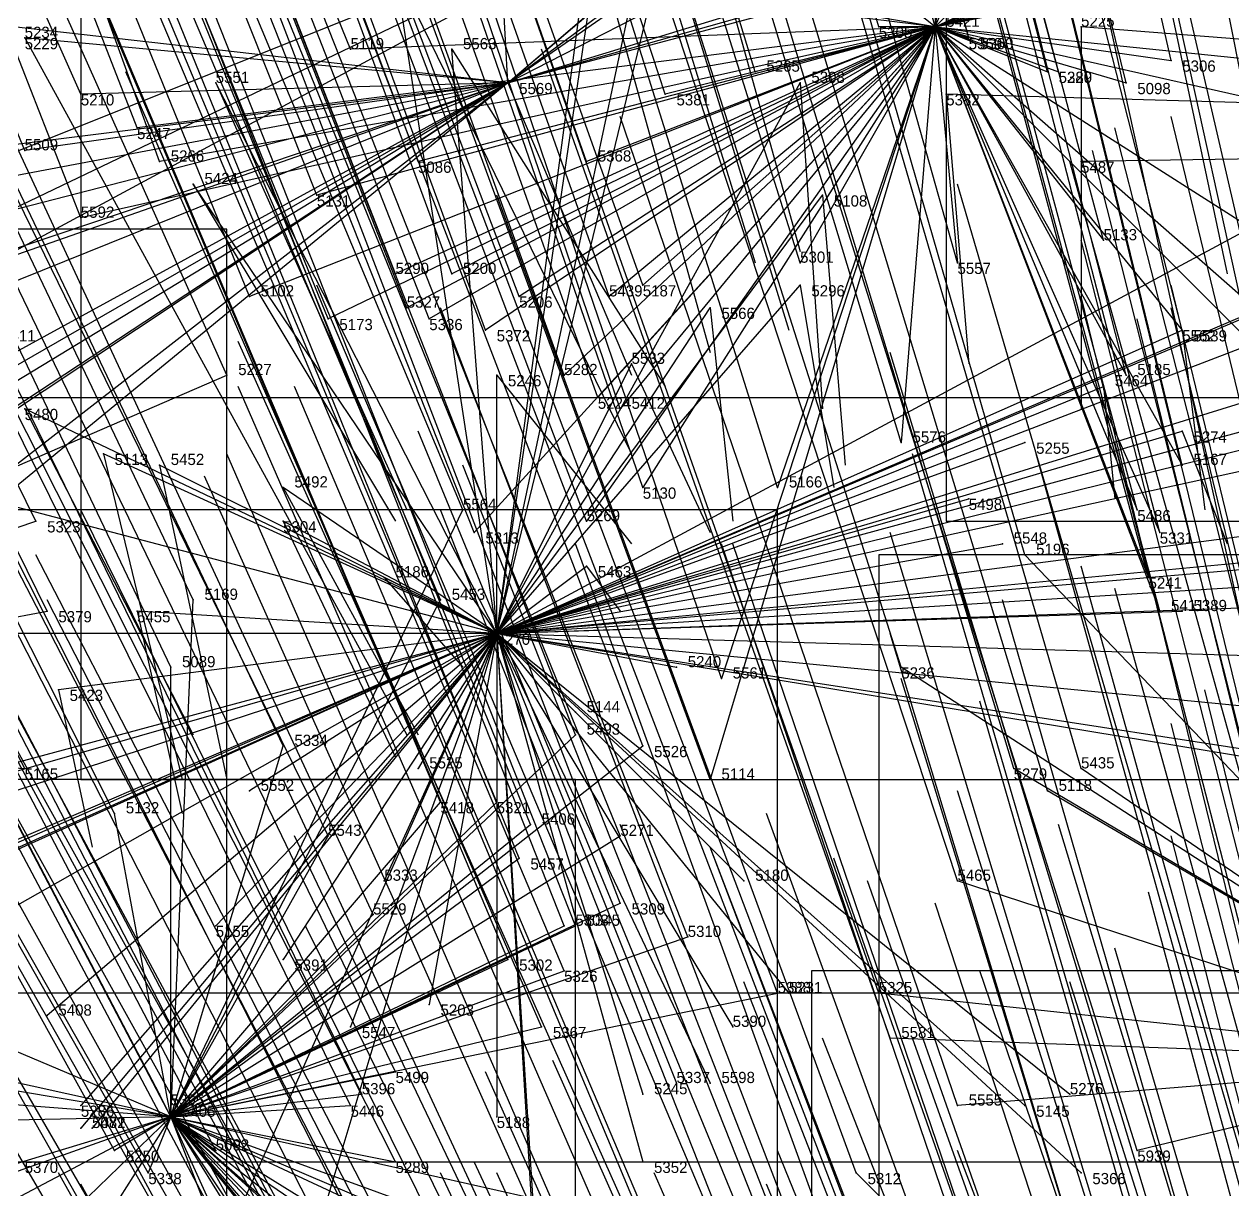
# Model space of a CAD drawing. Extents: x -0.5 to 0.59, y -0.5 to 0.59.
# Drawn here: x -0.206 to -0.0985, y 0.3515 to 0.4552 of the extents above; entities that cross this region are included whole.
import ezdxf

# ---------------------------------------------------------------- set-up
doc = ezdxf.new("R2010")
doc.units = 0
for name, color, linetype in [('Clients', 3, 'CONTINUOUS'), ('Facilities', 3, 'CONTINUOUS'), ('Facilities_lines', 3, 'CONTINUOUS'), ('Min_max_boxes', 1, 'CONTINUOUS'), ('Normals', 1, 'CONTINUOUS'), ('Source_points', 5, 'CONTINUOUS'), ('Text', 3, 'CONTINUOUS')]:
    doc.layers.add(name, color=color, linetype=linetype)

msp = doc.modelspace()

# ---------------------------------------------------------------- linework, layer by layer
at = {"layer": 'Clients', "color": 5}
for p in [(-0.13, 0.455, -1.183), (-0.112, 0.455, -1.25), (-0.206, 0.454, -1.25), (-0.122, 0.454, -1.175), (-0.122, 0.454, -1.175), (-0.177, 0.453, -1.217), (-0.168, 0.453, -1.25), (-0.104, 0.452, -1.159), (-0.141, 0.451, -1.182), (-0.115, 0.451, -1.163), (-0.114, 0.451, -1.163), (-0.189, 0.45, -1.25), (-0.137, 0.45, -1.25), (-0.108, 0.45, -1.157), (-0.201, 0.449, -1.229), (-0.149, 0.449, -1.182), (-0.124, 0.449, -1.25), (-0.196, 0.446, -1.217), (-0.206, 0.444, -1.225), (-0.194, 0.443, -1.209), (-0.171, 0.443, -1.187), (-0.156, 0.443, -1.175), (-0.112, 0.443, -1.25), (-0.191, 0.441, -1.25), (-0.18, 0.44, -1.188), (-0.135, 0.44, -1.25), (-0.201, 0.438, -1.205), (-0.11, 0.436, -1.125), (-0.137, 0.434, -1.138), (-0.123, 0.434, -1.127), (-0.173, 0.433, -1.167), (-0.168, 0.433, -1.161), (-0.151, 0.432, -1.143), (-0.137, 0.432, -1.25), (-0.186, 0.431, -1.175), (-0.162, 0.431, -1.151), (-0.154, 0.431, -1.145), (-0.172, 0.43, -1.159), (-0.145, 0.43, -1.25), (-0.179, 0.429, -1.161), (-0.17, 0.429, -1.153), (-0.165, 0.428, -1.147), (-0.103, 0.428, -1.25), (-0.103, 0.428, -1.1), (-0.152, 0.425, -1.25), (-0.188, 0.424, -1.159), (-0.164, 0.424, -1.25), (-0.158, 0.424, -1.132), (-0.108, 0.424, -1.095), (-0.11, 0.423, -1.25), (-0.155, 0.422, -1.124), (-0.206, 0.421, -1.25), (-0.153, 0.421, -1.121), (-0.103, 0.419, -1.25), (-0.128, 0.418, -1.093), (-0.117, 0.418, -1.25), (-0.199, 0.417, -1.25), (-0.194, 0.416, -1.25), (-0.103, 0.416, -1.071), (-0.183, 0.414, -1.25), (-0.151, 0.414, -1.101), (-0.139, 0.414, -1.092), (-0.122, 0.413, -1.25), (-0.167, 0.412, -1.113), (-0.107, 0.412, -1.064), (-0.205, 0.411, -1.148), (-0.183, 0.411, -1.25), (-0.156, 0.411, -1.1), (-0.166, 0.41, -1.105), (-0.105, 0.41, -1.057), (-0.119, 0.409, -1.25), (-0.117, 0.408, -1.062), (-0.156, 0.407, -1.25), (-0.174, 0.406, -1.25), (-0.106, 0.406, -1.048), (-0.191, 0.404, -1.118), (-0.169, 0.404, -1.095), (-0.204, 0.403, -1.128), (-0.196, 0.403, -1.25), (-0.105, 0.403, -1.041), (-0.103, 0.403, -1.25), (-0.193, 0.398, -1.106), (-0.148, 0.398, -1.25), (-0.128, 0.398, -1.044), (-0.144, 0.397, -1.056), (-0.203, 0.396, -1.25), (-0.157, 0.394, -1.25), (-0.157, 0.392, -1.055), (-0.183, 0.391, -1.08), (-0.151, 0.391, -1.047), (-0.206, 0.389, -1.1), (-0.171, 0.389, -1.25), (-0.118, 0.389, -1.016), (-0.112, 0.389, -1.012), (-0.145, 0.388, -1.036), (-0.186, 0.387, -1.25), (-0.115, 0.387, -1.01), (-0.169, 0.386, -1.053), (-0.164, 0.386, -1.048), (-0.198, 0.385, -1.082), (-0.161, 0.384, -1.041), (-0.179, 0.383, -1.057), (-0.153, 0.383, -1.032), (-0.162, 0.381, -1.034), (-0.174, 0.379, -1.25), (-0.142, 0.379, -1.25), (-0.123, 0.379, -0.997), (-0.153, 0.377, -1.016), (-0.175, 0.376, -1.038), (-0.189, 0.375, -1.25), (-0.158, 0.375, -1.018), (-0.157, 0.375, -1.016), (-0.147, 0.374, -1.006), (-0.183, 0.372, -1.25), (-0.163, 0.372, -1.015), (-0.158, 0.371, -1.007), (-0.139, 0.369, -0.987), (-0.138, 0.369, -1.25), (-0.13, 0.369, -0.979), (-0.17, 0.368, -1.25), (-0.204, 0.367, -1.25), (-0.177, 0.366, -1.25), (-0.16, 0.366, -0.999), (-0.143, 0.366, -1.25), (-0.129, 0.365, -0.968), (-0.173, 0.362, -1.003), (-0.148, 0.361, -1.25), (-0.145, 0.361, -1.25), (-0.194, 0.36, -1.022), (-0.176, 0.36, -1.003), (-0.151, 0.36, -1.25), (-0.113, 0.36, -1.25), (-0.201, 0.359, -1.25), (-0.177, 0.359, -1.001), (-0.123, 0.359, -0.949), (-0.117, 0.359, -1.25), (-0.164, 0.358, -1.25), (-0.201, 0.357, -1.25), (-0.2, 0.357, -1.25), (-0.198, 0.355, -1.016), (-0.189, 0.355, -1.006), (-0.107, 0.355, -0.927), (-0.173, 0.354, -0.985), (-0.151, 0.354, -1.25), (-0.195, 0.353, -1.008), (-0.132, 0.353, -0.942), (-0.112, 0.353, -1.25)]:
    msp.add_point(p, dxfattribs=at)
at = {"layer": 'Facilities', "color": 3}
for p in [(-0.125, 0.455, -1.18), (-0.163, 0.45, -1.25), (-0.164, 0.401, -1.25), (-0.193, 0.358, -1.017)]:
    msp.add_point(p, dxfattribs=at)
at = {"layer": 'Facilities_lines', "color": 3}
for p, q in [((-0.163, 0.45, -1.25), (0.017, 0.498, -1.247)), ((-0.163, 0.45, -1.25), (-0.004, 0.495, -1.237)), ((-0.163, 0.45, -1.25), (-0.089, 0.488, -1.24)), ((-0.163, 0.45, -1.25), (-0.114, 0.484, -1.242)), ((-0.163, 0.45, -1.25), (-0.052, 0.484, -1.25)), ((-0.163, 0.45, -1.25), (-0.127, 0.481, -1.244)), ((-0.163, 0.45, -1.25), (-0.124, 0.479, -1.237)), ((-0.163, 0.45, -1.25), (-0.129, 0.479, -1.24)), ((-0.164, 0.401, -1.25), (-0.154, 0.476, -1.25)), ((-0.125, 0.455, -1.18), (-0.122, 0.474, -1.223)), ((-0.125, 0.455, -1.18), (-0.124, 0.473, -1.222)), ((-0.125, 0.455, -1.18), (-0.079, 0.473, -1.2)), ((-0.125, 0.455, -1.18), (-0.071, 0.472, -1.193)), ((-0.125, 0.455, -1.18), (-0.051, 0.472, -1.187)), ((-0.125, 0.455, -1.18), (-0.086, 0.472, -1.198)), ((-0.164, 0.401, -1.25), (-0.147, 0.471, -1.25)), ((-0.125, 0.455, -1.18), (-0.063, 0.471, -1.189)), ((-0.144, 0.469, -1.226), (-0.24, 0.423, -1.25)), ((-0.144, 0.469, -1.226), (-0.231, 0.422, -1.25)), ((-0.144, 0.469, -1.226), (-0.229, 0.435, -1.25)), ((-0.125, 0.455, -1.18), (-0.088, 0.469, -1.193)), ((-0.163, 0.45, -1.25), (-0.164, 0.468, -1.24)), ((-0.164, 0.401, -1.25), (-0.15, 0.467, -1.25)), ((-0.125, 0.455, -1.18), (-0.14, 0.467, -1.219)), ((-0.125, 0.455, -1.18), (-0.123, 0.466, -1.206)), ((-0.125, 0.455, -1.18), (-0.077, 0.465, -1.179)), ((-0.125, 0.455, -1.18), (-0.092, 0.465, -1.185)), ((-0.125, 0.455, -1.18), (-0.108, 0.463, -1.189)), ((-0.125, 0.455, -1.18), (-0.104, 0.463, -1.186)), ((-0.164, 0.401, -1.25), (-0.155, 0.462, -1.25)), ((-0.125, 0.455, -1.18), (-0.122, 0.462, -1.195)), ((-0.164, 0.401, -1.25), (-0.173, 0.46, -1.25)), ((-0.125, 0.455, -1.18), (-0.165, 0.46, -1.222)), ((-0.164, 0.401, -1.25), (-0.06, 0.457, -1.25)), ((-0.125, 0.455, -1.18), (-0.137, 0.457, -1.192)), ((-0.125, 0.455, -1.18), (-0.115, 0.457, -1.179)), ((-0.125, 0.455, -1.18), (-0.123, 0.457, -1.183)), ((-0.163, 0.45, -1.25), (-0.207, 0.455, -1.25)), ((-0.125, 0.455, -1.18), (-0.201, 0.438, -1.205)), ((-0.125, 0.455, -1.18), (-0.196, 0.446, -1.217)), ((-0.125, 0.455, -1.18), (-0.194, 0.443, -1.209)), ((-0.125, 0.455, -1.18), (-0.186, 0.431, -1.175)), ((-0.125, 0.455, -1.18), (-0.18, 0.44, -1.188)), ((-0.125, 0.455, -1.18), (-0.179, 0.429, -1.161)), ((-0.125, 0.455, -1.18), (-0.177, 0.453, -1.217)), ((-0.125, 0.455, -1.18), (-0.173, 0.433, -1.167)), ((-0.125, 0.455, -1.18), (-0.172, 0.43, -1.159)), ((-0.125, 0.455, -1.18), (-0.171, 0.443, -1.187)), ((-0.125, 0.455, -1.18), (-0.17, 0.429, -1.153)), ((-0.125, 0.455, -1.18), (-0.168, 0.433, -1.161)), ((-0.125, 0.455, -1.18), (-0.166, 0.41, -1.105)), ((-0.125, 0.455, -1.18), (-0.165, 0.428, -1.147)), ((-0.125, 0.455, -1.18), (-0.162, 0.431, -1.151)), ((-0.125, 0.455, -1.18), (-0.158, 0.424, -1.132)), ((-0.125, 0.455, -1.18), (-0.156, 0.411, -1.1)), ((-0.125, 0.455, -1.18), (-0.156, 0.443, -1.175)), ((-0.125, 0.455, -1.18), (-0.155, 0.422, -1.124)), ((-0.125, 0.455, -1.18), (-0.154, 0.431, -1.145)), ((-0.125, 0.455, -1.18), (-0.153, 0.421, -1.121)), ((-0.125, 0.455, -1.18), (-0.151, 0.432, -1.143)), ((-0.125, 0.455, -1.18), (-0.151, 0.414, -1.101)), ((-0.125, 0.455, -1.18), (-0.149, 0.449, -1.182)), ((-0.125, 0.455, -1.18), (-0.145, 0.388, -1.036)), ((-0.125, 0.455, -1.18), (-0.144, 0.397, -1.056)), ((-0.125, 0.455, -1.18), (-0.141, 0.451, -1.182)), ((-0.125, 0.455, -1.18), (-0.139, 0.414, -1.092)), ((-0.125, 0.455, -1.18), (-0.137, 0.434, -1.138)), ((-0.125, 0.455, -1.18), (-0.13, 0.455, -1.183)), ((-0.125, 0.455, -1.18), (-0.128, 0.418, -1.093)), ((-0.125, 0.455, -1.18), (-0.086, 0.451, -1.147)), ((-0.125, 0.455, -1.18), (-0.108, 0.45, -1.157)), ((-0.125, 0.455, -1.18), (-0.092, 0.434, -1.109)), ((-0.125, 0.455, -1.18), (-0.11, 0.436, -1.125)), ((-0.125, 0.455, -1.18), (-0.103, 0.416, -1.071)), ((-0.125, 0.455, -1.18), (-0.108, 0.424, -1.095)), ((-0.125, 0.455, -1.18), (-0.114, 0.451, -1.163)), ((-0.125, 0.455, -1.18), (-0.094, 0.448, -1.144)), ((-0.125, 0.455, -1.18), (-0.104, 0.452, -1.159)), ((-0.125, 0.455, -1.18), (-0.115, 0.451, -1.163)), ((-0.125, 0.455, -1.18), (-0.105, 0.41, -1.057)), ((-0.125, 0.455, -1.18), (-0.092, 0.426, -1.089)), ((-0.125, 0.455, -1.18), (-0.122, 0.454, -1.175)), ((-0.125, 0.455, -1.18), (-0.122, 0.454, -1.175)), ((-0.125, 0.455, -1.18), (-0.106, 0.406, -1.048)), ((-0.125, 0.455, -1.18), (-0.105, 0.403, -1.041)), ((-0.125, 0.455, -1.18), (-0.097, 0.427, -1.095)), ((-0.125, 0.455, -1.18), (-0.107, 0.412, -1.064)), ((-0.125, 0.455, -1.18), (-0.103, 0.428, -1.1)), ((-0.125, 0.455, -1.18), (-0.123, 0.434, -1.127)), ((0.016, 0.445, -1.25), (-0.112, 0.455, -1.25)), ((-0.163, 0.45, -1.25), (-0.206, 0.454, -1.25)), ((-0.164, 0.401, -1.25), (-0.168, 0.453, -1.25)), ((-0.163, 0.45, -1.25), (-0.316, 0.362, -1.25)), ((-0.163, 0.45, -1.25), (-0.28, 0.373, -1.25)), ((-0.163, 0.45, -1.25), (-0.28, 0.354, -1.25)), ((-0.163, 0.45, -1.25), (-0.275, 0.363, -1.25)), ((-0.163, 0.45, -1.25), (-0.27, 0.379, -1.25)), ((-0.163, 0.45, -1.25), (-0.267, 0.415, -1.233)), ((-0.163, 0.45, -1.25), (-0.252, 0.396, -1.25)), ((-0.163, 0.45, -1.25), (-0.245, 0.417, -1.25)), ((-0.163, 0.45, -1.25), (-0.243, 0.422, -1.25)), ((-0.163, 0.45, -1.25), (-0.238, 0.409, -1.25)), ((-0.163, 0.45, -1.25), (-0.237, 0.431, -1.23)), ((-0.163, 0.45, -1.25), (-0.235, 0.441, -1.25)), ((-0.163, 0.45, -1.25), (-0.232, 0.437, -1.25)), ((-0.163, 0.45, -1.25), (-0.206, 0.444, -1.225)), ((-0.163, 0.45, -1.25), (-0.201, 0.449, -1.229)), ((-0.164, 0.401, -1.25), (-0.189, 0.45, -1.25)), ((-0.164, 0.401, -1.25), (-0.137, 0.45, -1.25)), ((0.016, 0.445, -1.25), (-0.124, 0.449, -1.25)), ((0.016, 0.445, -1.25), (-0.112, 0.443, -1.25)), ((-0.164, 0.401, -1.25), (-0.063, 0.444, -1.25)), ((-0.164, 0.401, -1.25), (-0.191, 0.441, -1.25)), ((-0.164, 0.401, -1.25), (-0.135, 0.44, -1.25)), ((-0.164, 0.401, -1.25), (-0.078, 0.434, -1.25)), ((-0.164, 0.401, -1.25), (-0.137, 0.432, -1.25)), ((-0.164, 0.401, -1.25), (-0.093, 0.431, -1.25)), ((-0.164, 0.401, -1.25), (-0.145, 0.43, -1.25)), ((-0.164, 0.401, -1.25), (-0.103, 0.428, -1.25)), ((-0.164, 0.401, -1.25), (-0.152, 0.425, -1.25)), ((-0.262, 0.392, -1.179), (-0.188, 0.424, -1.159)), ((-0.164, 0.401, -1.25), (-0.164, 0.424, -1.25)), ((-0.164, 0.401, -1.25), (-0.093, 0.423, -1.25)), ((-0.164, 0.401, -1.25), (-0.11, 0.423, -1.25)), ((-0.164, 0.401, -1.25), (-0.068, 0.422, -1.25)), ((-0.164, 0.401, -1.25), (-0.206, 0.421, -1.25)), ((-0.164, 0.401, -1.25), (-0.083, 0.421, -1.25)), ((-0.164, 0.401, -1.25), (-0.094, 0.42, -1.25)), ((-0.164, 0.401, -1.25), (-0.103, 0.419, -1.25)), ((-0.164, 0.401, -1.25), (-0.117, 0.418, -1.25)), ((-0.164, 0.401, -1.25), (-0.199, 0.417, -1.25)), ((-0.164, 0.401, -1.25), (-0.221, 0.416, -1.25)), ((-0.164, 0.401, -1.25), (-0.194, 0.416, -1.25)), ((-0.164, 0.401, -1.25), (-0.183, 0.414, -1.25)), ((-0.164, 0.401, -1.25), (-0.122, 0.413, -1.25)), ((-0.193, 0.358, -1.017), (-0.167, 0.412, -1.113)), ((-0.164, 0.401, -1.25), (-0.08, 0.412, -1.25)), ((-0.262, 0.392, -1.179), (-0.205, 0.411, -1.148)), ((-0.164, 0.401, -1.25), (-0.183, 0.411, -1.25)), ((-0.164, 0.401, -1.25), (-0.08, 0.409, -1.25)), ((-0.164, 0.401, -1.25), (-0.071, 0.409, -1.25)), ((-0.164, 0.401, -1.25), (-0.119, 0.409, -1.25)), ((-0.074, 0.363, -0.927), (-0.117, 0.408, -1.062)), ((-0.164, 0.401, -1.25), (-0.068, 0.407, -1.25)), ((-0.164, 0.401, -1.25), (-0.156, 0.407, -1.25)), ((-0.164, 0.401, -1.25), (-0.174, 0.406, -1.25)), ((-0.164, 0.401, -1.25), (-0.049, 0.405, -1.25)), ((-0.193, 0.358, -1.017), (-0.191, 0.404, -1.118)), ((-0.193, 0.358, -1.017), (-0.169, 0.404, -1.095)), ((-0.262, 0.392, -1.179), (-0.204, 0.403, -1.128)), ((-0.164, 0.401, -1.25), (-0.196, 0.403, -1.25)), ((-0.164, 0.401, -1.25), (-0.103, 0.403, -1.25)), ((-0.164, 0.401, -1.25), (-0.352, 0.347, -1.25)), ((-0.164, 0.401, -1.25), (-0.326, 0.328, -1.25)), ((-0.164, 0.401, -1.25), (-0.323, 0.349, -1.25)), ((-0.164, 0.401, -1.25), (-0.29, 0.346, -1.25)), ((-0.164, 0.401, -1.25), (-0.287, 0.346, -1.25)), ((-0.164, 0.401, -1.25), (-0.285, 0.349, -1.25)), ((-0.164, 0.401, -1.25), (-0.234, 0.401, -1.25)), ((-0.164, 0.401, -1.25), (-0.231, 0.383, -1.25)), ((-0.164, 0.401, -1.25), (-0.224, 0.367, -1.25)), ((-0.164, 0.401, -1.25), (-0.204, 0.367, -1.25)), ((-0.164, 0.401, -1.25), (-0.203, 0.396, -1.25)), ((-0.164, 0.401, -1.25), (-0.201, 0.359, -1.25)), ((-0.164, 0.401, -1.25), (-0.201, 0.357, -1.25)), ((-0.164, 0.401, -1.25), (-0.2, 0.357, -1.25)), ((-0.164, 0.401, -1.25), (-0.189, 0.345, -1.25)), ((-0.164, 0.401, -1.25), (-0.189, 0.375, -1.25)), ((-0.164, 0.401, -1.25), (-0.186, 0.387, -1.25)), ((-0.164, 0.401, -1.25), (-0.185, 0.331, -1.25)), ((-0.164, 0.401, -1.25), (-0.183, 0.372, -1.25)), ((-0.164, 0.401, -1.25), (-0.177, 0.366, -1.25)), ((-0.164, 0.401, -1.25), (-0.174, 0.379, -1.25)), ((-0.164, 0.401, -1.25), (-0.171, 0.389, -1.25)), ((-0.164, 0.401, -1.25), (-0.17, 0.368, -1.25)), ((-0.164, 0.401, -1.25), (-0.079, 0.387, -1.25)), ((-0.164, 0.401, -1.25), (-0.157, 0.394, -1.25)), ((-0.164, 0.401, -1.25), (-0.117, 0.359, -1.25)), ((-0.164, 0.401, -1.25), (-0.142, 0.379, -1.25)), ((-0.164, 0.401, -1.25), (-0.164, 0.358, -1.25)), ((-0.164, 0.401, -1.25), (-0.138, 0.369, -1.25)), ((-0.164, 0.401, -1.25), (-0.148, 0.398, -1.25)), ((-0.164, 0.401, -1.25), (-0.151, 0.36, -1.25)), ((-0.164, 0.401, -1.25), (-0.026, 0.397, -1.25)), ((-0.164, 0.401, -1.25), (-0.113, 0.36, -1.25)), ((-0.164, 0.401, -1.25), (-0.04, 0.389, -1.25)), ((-0.164, 0.401, -1.25), (-0.148, 0.361, -1.25)), ((-0.164, 0.401, -1.25), (-0.151, 0.354, -1.25)), ((-0.164, 0.401, -1.25), (-0.112, 0.353, -1.25)), ((-0.164, 0.401, -1.25), (-0.143, 0.366, -1.25)), ((-0.164, 0.401, -1.25), (-0.16, 0.335, -1.25)), ((-0.164, 0.401, -1.25), (-0.08, 0.388, -1.25)), ((-0.164, 0.401, -1.25), (-0.16, 0.338, -1.25)), ((-0.164, 0.401, -1.25), (-0.145, 0.361, -1.25)), ((-0.193, 0.358, -1.017), (-0.193, 0.398, -1.106)), ((-0.074, 0.363, -0.927), (-0.128, 0.398, -1.044)), ((-0.262, 0.392, -1.179), (-0.206, 0.389, -1.1)), ((-0.193, 0.358, -1.017), (-0.157, 0.392, -1.055)), ((-0.193, 0.358, -1.017), (-0.183, 0.391, -1.08)), ((-0.193, 0.358, -1.017), (-0.151, 0.391, -1.047)), ((-0.074, 0.363, -0.927), (-0.118, 0.389, -1.016)), ((-0.074, 0.363, -0.927), (-0.112, 0.389, -1.012)), ((-0.074, 0.363, -0.927), (-0.115, 0.387, -1.01)), ((-0.193, 0.358, -1.017), (-0.164, 0.386, -1.048)), ((-0.193, 0.358, -1.017), (-0.169, 0.386, -1.053)), ((-0.193, 0.358, -1.017), (-0.198, 0.385, -1.082)), ((-0.193, 0.358, -1.017), (-0.161, 0.384, -1.041)), ((-0.193, 0.358, -1.017), (-0.153, 0.383, -1.032)), ((-0.193, 0.358, -1.017), (-0.179, 0.383, -1.057)), ((-0.193, 0.358, -1.017), (-0.162, 0.381, -1.034)), ((-0.193, 0.358, -1.017), (-0.245, 0.38, -1.13)), ((-0.074, 0.363, -0.927), (-0.123, 0.379, -0.997)), ((-0.193, 0.358, -1.017), (-0.153, 0.377, -1.016)), ((-0.193, 0.358, -1.017), (-0.175, 0.376, -1.038)), ((-0.193, 0.358, -1.017), (-0.158, 0.375, -1.018)), ((-0.193, 0.358, -1.017), (-0.157, 0.375, -1.016)), ((-0.193, 0.358, -1.017), (-0.147, 0.374, -1.006)), ((-0.193, 0.358, -1.017), (-0.163, 0.372, -1.015)), ((-0.193, 0.358, -1.017), (-0.158, 0.371, -1.007)), ((-0.193, 0.358, -1.017), (-0.243, 0.369, -1.105)), ((-0.193, 0.358, -1.017), (-0.139, 0.369, -0.987)), ((-0.074, 0.363, -0.927), (-0.13, 0.369, -0.979)), ((-0.193, 0.358, -1.017), (-0.241, 0.366, -1.095)), ((-0.193, 0.358, -1.017), (-0.16, 0.366, -0.999)), ((-0.074, 0.363, -0.927), (-0.129, 0.365, -0.968)), ((-0.074, 0.363, -0.927), (-0.123, 0.359, -0.949)), ((-0.074, 0.363, -0.927), (-0.107, 0.355, -0.927)), ((-0.193, 0.358, -1.017), (-0.173, 0.362, -1.003)), ((-0.193, 0.358, -1.017), (-0.232, 0.361, -1.074)), ((-0.193, 0.358, -1.017), (-0.194, 0.36, -1.022)), ((-0.193, 0.358, -1.017), (-0.176, 0.36, -1.003)), ((-0.193, 0.358, -1.017), (-0.177, 0.359, -1.001)), ((-0.193, 0.358, -1.017), (-0.239, 0.344, -1.048)), ((-0.193, 0.358, -1.017), (-0.239, 0.357, -1.074)), ((-0.193, 0.358, -1.017), (-0.227, 0.34, -1.022)), ((-0.193, 0.358, -1.017), (-0.225, 0.327, -0.993)), ((-0.193, 0.358, -1.017), (-0.212, 0.328, -0.975)), ((-0.193, 0.358, -1.017), (-0.207, 0.353, -1.024)), ((-0.193, 0.358, -1.017), (-0.198, 0.355, -1.016)), ((-0.193, 0.358, -1.017), (-0.195, 0.353, -1.008)), ((-0.193, 0.358, -1.017), (-0.186, 0.34, -0.968)), ((-0.193, 0.358, -1.017), (-0.189, 0.355, -1.006)), ((-0.193, 0.358, -1.017), (-0.179, 0.341, -0.964)), ((-0.193, 0.358, -1.017), (-0.181, 0.343, -0.97)), ((-0.193, 0.358, -1.017), (-0.179, 0.347, -0.976)), ((-0.193, 0.358, -1.017), (-0.173, 0.354, -0.985)), ((-0.193, 0.358, -1.017), (-0.169, 0.334, -0.935)), ((-0.193, 0.358, -1.017), (-0.188, 0.347, -0.985)), ((-0.193, 0.358, -1.017), (-0.172, 0.339, -0.95)), ((-0.193, 0.358, -1.017), (-0.144, 0.347, -0.939)), ((-0.193, 0.358, -1.017), (-0.15, 0.338, -0.924)), ((-0.193, 0.358, -1.017), (-0.162, 0.325, -0.909)), ((-0.193, 0.358, -1.017), (-0.151, 0.332, -0.912)), ((-0.193, 0.358, -1.017), (-0.165, 0.316, -0.892)), ((-0.193, 0.358, -1.017), (-0.16, 0.329, -0.915)), ((-0.193, 0.358, -1.017), (-0.162, 0.322, -0.9)), ((-0.193, 0.358, -1.017), (-0.149, 0.342, -0.933)), ((-0.193, 0.358, -1.017), (-0.165, 0.313, -0.884)), ((-0.193, 0.358, -1.017), (-0.146, 0.338, -0.919)), ((-0.193, 0.358, -1.017), (-0.152, 0.33, -0.909)), ((-0.093, 0.314, -0.82), (-0.132, 0.353, -0.942))]:
    msp.add_line(p, q, dxfattribs=at)
at = {"layer": 'Min_max_boxes', "color": 1}
for p, q in [((-0.124, 0.497, -1.25), (-0.124, 0.411, -1.25)), ((-0.124, 0.497, -1.25), (-0.124, 0.411, -1.25)), ((-0.201, 0.474, -1.223), (-0.201, 0.388, -1.223)), ((-0.201, 0.474, -1.036), (-0.201, 0.388, -1.036)), ((-0.188, 0.437, -1.224), (-0.306, 0.437, -1.224)), ((-0.188, 0.437, -1.046), (-0.306, 0.437, -1.046)), ((-0.188, 0.338, -1.224), (-0.188, 0.437, -1.224)), ((-0.188, 0.338, -1.046), (-0.188, 0.437, -1.046)), ((-0.188, 0.437, -1.224), (-0.188, 0.437, -1.046)), ((-0.24, 0.422, -1.25), (-0.029, 0.422, -1.25)), ((-0.24, 0.422, -1.209), (-0.029, 0.422, -1.209)), ((-0.139, 0.412, -1.13), (-0.245, 0.412, -1.13)), ((-0.139, 0.412, -0.884), (-0.245, 0.412, -0.884)), ((-0.139, 0.313, -1.13), (-0.139, 0.412, -1.13)), ((-0.139, 0.313, -0.884), (-0.139, 0.412, -0.884)), ((-0.139, 0.412, -1.13), (-0.139, 0.412, -0.884)), ((-0.124, 0.411, -1.25), (0.16, 0.411, -1.25)), ((-0.124, 0.411, -1.25), (0.16, 0.411, -1.25)), ((-0.124, 0.411, -1.25), (-0.124, 0.411, -1.25)), ((-0.021, 0.408, -1.062), (-0.13, 0.408, -1.062)), ((-0.13, 0.408, -1.062), (-0.13, 0.327, -1.062)), ((-0.021, 0.408, -0.848), (-0.13, 0.408, -0.848)), ((-0.13, 0.408, -0.848), (-0.13, 0.327, -0.848)), ((-0.13, 0.408, -1.062), (-0.13, 0.408, -0.848)), ((-0.157, 0.388, -1.25), (-0.418, 0.388, -1.25)), ((-0.157, 0.388, -1.25), (-0.418, 0.388, -1.25)), ((-0.201, 0.388, -1.223), (-0.051, 0.388, -1.223)), ((-0.201, 0.388, -1.036), (-0.051, 0.388, -1.036)), ((-0.201, 0.388, -1.223), (-0.201, 0.388, -1.036)), ((-0.157, 0.192, -1.25), (-0.157, 0.388, -1.25)), ((-0.157, 0.192, -1.25), (-0.157, 0.388, -1.25)), ((-0.157, 0.388, -1.25), (-0.157, 0.388, -1.25)), ((-0.047, 0.371, -0.946), (-0.136, 0.371, -0.946)), ((-0.136, 0.371, -0.946), (-0.136, 0.248, -0.946)), ((-0.047, 0.371, -0.672), (-0.136, 0.371, -0.672)), ((-0.136, 0.371, -0.672), (-0.136, 0.248, -0.672)), ((-0.136, 0.371, -0.946), (-0.136, 0.371, -0.672)), ((0.069, 0.369, -1.25), (-0.207, 0.369, -1.25)), ((0.069, 0.369, -1.25), (-0.207, 0.369, -1.25)), ((-0.316, 0.354, -1.25), (0.017, 0.354, -1.25)), ((-0.316, 0.354, -1.225), (0.017, 0.354, -1.225))]:
    msp.add_line(p, q, dxfattribs=at)
at = {"layer": 'Normals', "color": 1}
for p, q in [((-0.177, 0.453, -1.217), (-0.215, 0.546, -1.22)), ((-0.13, 0.455, -1.183), (-0.156, 0.544, -1.145)), ((-0.125, 0.455, -1.18), (-0.149, 0.544, -1.142)), ((-0.122, 0.454, -1.175), (-0.147, 0.543, -1.137)), ((-0.122, 0.454, -1.175), (-0.146, 0.543, -1.137)), ((-0.104, 0.452, -1.159), (-0.124, 0.542, -1.122)), ((-0.141, 0.451, -1.182), (-0.168, 0.54, -1.144)), ((-0.114, 0.451, -1.163), (-0.138, 0.54, -1.125)), ((-0.115, 0.451, -1.163), (-0.138, 0.54, -1.125)), ((-0.108, 0.45, -1.157), (-0.13, 0.54, -1.119)), ((-0.201, 0.449, -1.229), (-0.241, 0.539, -1.247)), ((-0.196, 0.446, -1.217), (-0.232, 0.539, -1.22)), ((-0.194, 0.443, -1.209), (-0.228, 0.537, -1.199)), ((-0.149, 0.449, -1.182), (-0.178, 0.537, -1.146)), ((-0.206, 0.444, -1.225), (-0.244, 0.536, -1.236)), ((-0.171, 0.443, -1.187), (-0.204, 0.531, -1.154)), ((-0.156, 0.443, -1.175), (-0.187, 0.531, -1.138)), ((-0.201, 0.438, -1.205), (-0.237, 0.53, -1.19)), ((-0.18, 0.44, -1.188), (-0.215, 0.528, -1.157)), ((-0.11, 0.436, -1.125), (-0.134, 0.526, -1.088)), ((-0.137, 0.434, -1.138), (-0.165, 0.523, -1.101)), ((-0.123, 0.434, -1.127), (-0.148, 0.523, -1.09)), ((-0.173, 0.433, -1.167), (-0.207, 0.52, -1.13)), ((-0.168, 0.433, -1.161), (-0.2, 0.52, -1.124)), ((-0.154, 0.431, -1.145), (-0.185, 0.519, -1.108)), ((-0.151, 0.432, -1.143), (-0.182, 0.519, -1.106)), ((-0.162, 0.431, -1.151), (-0.195, 0.518, -1.115)), ((-0.103, 0.428, -1.1), (-0.126, 0.518, -1.064)), ((-0.097, 0.427, -1.095), (-0.117, 0.518, -1.058)), ((-0.186, 0.431, -1.175), (-0.221, 0.517, -1.138)), ((-0.172, 0.43, -1.159), (-0.206, 0.517, -1.122)), ((-0.17, 0.429, -1.153), (-0.204, 0.516, -1.117)), ((-0.179, 0.429, -1.161), (-0.214, 0.515, -1.125)), ((-0.165, 0.428, -1.147), (-0.197, 0.515, -1.11)), ((-0.108, 0.424, -1.095), (-0.131, 0.514, -1.058)), ((-0.158, 0.424, -1.132), (-0.19, 0.512, -1.095)), ((-0.188, 0.424, -1.159), (-0.226, 0.509, -1.122)), ((-0.155, 0.422, -1.124), (-0.186, 0.509, -1.086)), ((-0.153, 0.421, -1.121), (-0.183, 0.509, -1.083)), ((-0.128, 0.418, -1.093), (-0.155, 0.507, -1.056)), ((-0.103, 0.416, -1.071), (-0.125, 0.506, -1.034)), ((-0.139, 0.414, -1.092), (-0.167, 0.503, -1.055)), ((-0.151, 0.414, -1.101), (-0.181, 0.501, -1.064)), ((-0.107, 0.412, -1.064), (-0.131, 0.501, -1.026)), ((-0.167, 0.412, -1.113), (-0.203, 0.498, -1.075)), ((-0.156, 0.411, -1.1), (-0.189, 0.498, -1.062)), ((-0.117, 0.408, -1.062), (-0.143, 0.498, -1.025)), ((-0.105, 0.41, -1.057), (-0.128, 0.499, -1.019)), ((-0.166, 0.41, -1.105), (-0.2, 0.496, -1.067)), ((-0.106, 0.406, -1.048), (-0.13, 0.495, -1.01)), ((-0.205, 0.411, -1.148), (-0.246, 0.494, -1.11)), ((-0.105, 0.403, -1.041), (-0.129, 0.492, -1.003)), ((-0.169, 0.404, -1.095), (-0.205, 0.489, -1.058)), ((-0.191, 0.404, -1.118), (-0.231, 0.488, -1.081)), ((-0.204, 0.403, -1.128), (-0.245, 0.486, -1.09)), ((-0.128, 0.398, -1.044), (-0.156, 0.486, -1.007)), ((-0.144, 0.397, -1.056), (-0.174, 0.485, -1.019)), ((-0.193, 0.398, -1.106), (-0.233, 0.482, -1.068)), ((-0.157, 0.392, -1.055), (-0.191, 0.479, -1.018)), ((-0.118, 0.389, -1.016), (-0.145, 0.478, -0.979)), ((-0.112, 0.389, -1.012), (-0.138, 0.478, -0.975)), ((-0.151, 0.391, -1.047), (-0.184, 0.477, -1.01)), ((-0.096, 0.387, -0.997), (-0.118, 0.477, -0.959)), ((-0.085, 0.386, -0.988), (-0.103, 0.477, -0.95)), ((-0.154, 0.476, -1.25), (-0.141, 0.434, -1.16)), ((-0.115, 0.387, -1.01), (-0.142, 0.476, -0.972)), ((-0.183, 0.391, -1.08), (-0.223, 0.475, -1.043)), ((-0.145, 0.388, -1.036), (-0.177, 0.475, -0.998)), ((-0.164, 0.386, -1.048), (-0.2, 0.472, -1.011)), ((-0.206, 0.389, -1.1), (-0.249, 0.471, -1.063)), ((-0.169, 0.386, -1.053), (-0.205, 0.471, -1.016)), ((-0.161, 0.384, -1.041), (-0.196, 0.47, -1.004)), ((-0.147, 0.471, -1.25), (-0.137, 0.435, -1.157)), ((-0.153, 0.383, -1.032), (-0.188, 0.469, -0.995)), ((-0.198, 0.385, -1.082), (-0.24, 0.468, -1.045)), ((-0.179, 0.383, -1.057), (-0.22, 0.467, -1.021)), ((-0.162, 0.381, -1.034), (-0.197, 0.467, -0.997)), ((-0.123, 0.379, -0.997), (-0.152, 0.467, -0.959)), ((-0.15, 0.467, -1.25), (-0.138, 0.428, -1.158)), ((-0.092, 0.376, -0.967), (-0.112, 0.467, -0.931)), ((-0.106, 0.466, -1.25), (-0.099, 0.433, -1.156)), ((-0.153, 0.377, -1.016), (-0.186, 0.463, -0.978)), ((-0.155, 0.462, -1.25), (-0.145, 0.426, -1.157)), ((-0.158, 0.375, -1.018), (-0.192, 0.461, -0.98)), ((-0.157, 0.375, -1.016), (-0.191, 0.461, -0.979)), ((-0.175, 0.376, -1.038), (-0.214, 0.46, -1.001)), ((-0.147, 0.374, -1.006), (-0.181, 0.46, -0.967)), ((-0.173, 0.46, -1.25), (-0.152, 0.417, -1.162)), ((-0.082, 0.368, -0.943), (-0.103, 0.459, -0.907)), ((-0.163, 0.372, -1.015), (-0.199, 0.457, -0.977)), ((-0.158, 0.371, -1.007), (-0.194, 0.456, -0.97)), ((-0.139, 0.369, -0.987), (-0.172, 0.456, -0.95)), ((-0.13, 0.369, -0.979), (-0.161, 0.457, -0.941)), ((-0.112, 0.455, -1.25), (-0.112, 0.431, -1.153)), ((-0.206, 0.454, -1.25), (-0.172, 0.392, -1.179)), ((-0.168, 0.453, -1.25), (-0.149, 0.423, -1.156)), ((-0.129, 0.365, -0.968), (-0.16, 0.453, -0.931)), ((-0.16, 0.366, -0.999), (-0.197, 0.451, -0.961)), ((-0.189, 0.45, -1.25), (-0.172, 0.412, -1.159)), ((-0.163, 0.45, -1.25), (-0.152, 0.424, -1.154)), ((-0.137, 0.45, -1.25), (-0.135, 0.421, -1.154)), ((-0.124, 0.449, -1.25), (-0.122, 0.425, -1.153)), ((-0.123, 0.359, -0.949), (-0.153, 0.447, -0.912)), ((-0.082, 0.356, -0.914), (-0.104, 0.447, -0.877)), ((-0.086, 0.356, -0.915), (-0.109, 0.446, -0.878)), ((-0.173, 0.362, -1.003), (-0.213, 0.445, -0.965)), ((-0.176, 0.36, -1.003), (-0.217, 0.444, -0.965)), ((-0.107, 0.355, -0.927), (-0.135, 0.444, -0.89)), ((-0.088, 0.353, -0.91), (-0.111, 0.444, -0.874)), ((-0.088, 0.353, -0.911), (-0.113, 0.443, -0.874)), ((-0.112, 0.443, -1.25), (-0.112, 0.421, -1.152)), ((-0.194, 0.36, -1.022), (-0.237, 0.442, -0.985)), ((-0.177, 0.359, -1.001), (-0.218, 0.442, -0.964)), ((-0.191, 0.441, -1.25), (-0.173, 0.411, -1.156)), ((-0.097, 0.352, -0.913), (-0.123, 0.441, -0.876)), ((-0.193, 0.358, -1.017), (-0.236, 0.44, -0.98)), ((-0.132, 0.353, -0.942), (-0.164, 0.44, -0.905)), ((-0.135, 0.44, -1.25), (-0.133, 0.416, -1.153)), ((-0.189, 0.355, -1.006), (-0.232, 0.437, -0.969)), ((-0.173, 0.354, -0.985), (-0.215, 0.437, -0.948)), ((-0.198, 0.355, -1.016), (-0.243, 0.436, -0.98)), ((-0.089, 0.346, -0.894), (-0.112, 0.436, -0.857)), ((-0.195, 0.353, -1.008), (-0.241, 0.434, -0.972)), ((-0.144, 0.347, -0.939), (-0.18, 0.432, -0.902)), ((-0.137, 0.432, -1.25), (-0.134, 0.414, -1.152)), ((-0.082, 0.341, -0.878), (-0.104, 0.432, -0.841)), ((-0.09, 0.341, -0.88), (-0.112, 0.431, -0.844)), ((-0.136, 0.344, -0.925), (-0.169, 0.43, -0.887)), ((-0.145, 0.43, -1.25), (-0.143, 0.411, -1.152)), ((-0.082, 0.339, -0.873), (-0.104, 0.43, -0.836)), ((-0.179, 0.347, -0.976), (-0.221, 0.429, -0.938)), ((-0.085, 0.339, -0.873), (-0.107, 0.429, -0.836)), ((-0.188, 0.347, -0.985), (-0.231, 0.428, -0.948)), ((-0.149, 0.342, -0.933), (-0.187, 0.427, -0.896)), ((-0.13, 0.341, -0.912), (-0.163, 0.427, -0.875)), ((-0.103, 0.428, -1.25), (-0.101, 0.412, -1.151)), ((-0.181, 0.343, -0.97), (-0.224, 0.426, -0.933)), ((-0.102, 0.337, -0.881), (-0.129, 0.426, -0.844)), ((-0.152, 0.425, -1.25), (-0.145, 0.41, -1.151)), ((-0.164, 0.424, -1.25), (-0.152, 0.409, -1.152)), ((-0.179, 0.341, -0.964), (-0.222, 0.423, -0.926)), ((-0.15, 0.338, -0.924), (-0.187, 0.423, -0.887)), ((-0.146, 0.338, -0.919), (-0.182, 0.423, -0.881)), ((-0.11, 0.423, -1.25), (-0.109, 0.413, -1.151)), ((-0.172, 0.339, -0.95), (-0.214, 0.422, -0.913)), ((-0.186, 0.34, -0.968), (-0.231, 0.421, -0.931)), ((-0.206, 0.421, -1.25), (-0.191, 0.392, -1.156)), ((-0.194, 0.338, -0.975), (-0.24, 0.419, -0.938)), ((-0.136, 0.334, -0.9), (-0.171, 0.419, -0.863)), ((-0.103, 0.419, -1.25), (-0.099, 0.409, -1.151)), ((-0.117, 0.418, -1.25), (-0.117, 0.418, -1.15)), ((-0.086, 0.329, -0.849), (-0.109, 0.418, -0.812)), ((-0.169, 0.334, -0.935), (-0.212, 0.417, -0.899)), ((-0.199, 0.417, -1.25), (-0.192, 0.388, -1.154)), ((-0.151, 0.332, -0.912), (-0.188, 0.417, -0.874)), ((-0.101, 0.328, -0.858), (-0.127, 0.417, -0.82)), ((-0.091, 0.327, -0.85), (-0.116, 0.417, -0.812)), ((-0.194, 0.416, -1.25), (-0.188, 0.388, -1.154)), ((-0.133, 0.33, -0.889), (-0.167, 0.416, -0.852)), ((-0.152, 0.33, -0.909), (-0.19, 0.415, -0.871)), ((-0.183, 0.414, -1.25), (-0.171, 0.392, -1.153)), ((-0.122, 0.413, -1.25), (-0.122, 0.413, -1.15)), ((-0.16, 0.329, -0.915), (-0.201, 0.412, -0.877)), ((-0.135, 0.326, -0.882), (-0.169, 0.412, -0.845)), ((-0.183, 0.411, -1.25), (-0.173, 0.39, -1.153)), ((-0.102, 0.321, -0.843), (-0.129, 0.41, -0.806)), ((-0.125, 0.321, -0.862), (-0.157, 0.409, -0.826)), ((-0.114, 0.321, -0.853), (-0.144, 0.409, -0.816)), ((-0.113, 0.321, -0.851), (-0.143, 0.409, -0.814)), ((-0.119, 0.409, -1.25), (-0.119, 0.409, -1.15)), ((-0.162, 0.325, -0.909), (-0.205, 0.408, -0.871)), ((-0.156, 0.407, -1.25), (-0.153, 0.403, -1.15)), ((-0.087, 0.317, -0.823), (-0.112, 0.407, -0.785)), ((-0.174, 0.406, -1.25), (-0.167, 0.398, -1.151)), ((-0.173, 0.324, -0.919), (-0.218, 0.405, -0.882)), ((-0.084, 0.315, -0.816), (-0.109, 0.405, -0.779)), ((-0.162, 0.322, -0.9), (-0.204, 0.404, -0.862)), ((-0.093, 0.314, -0.82), (-0.119, 0.404, -0.783)), ((-0.196, 0.403, -1.25), (-0.192, 0.385, -1.152)), ((-0.103, 0.403, -1.25), (-0.103, 0.403, -1.15)), ((-0.168, 0.321, -0.905), (-0.213, 0.402, -0.868)), ((-0.164, 0.401, -1.25), (-0.164, 0.401, -1.15)), ((-0.102, 0.312, -0.82), (-0.129, 0.401, -0.783)), ((-0.165, 0.316, -0.892), (-0.209, 0.398, -0.854)), ((-0.148, 0.398, -1.25), (-0.148, 0.398, -1.15)), ((-0.101, 0.309, -0.812), (-0.128, 0.397, -0.775)), ((-0.203, 0.396, -1.25), (-0.2, 0.382, -1.151)), ((-0.079, 0.306, -0.791), (-0.101, 0.396, -0.753)), ((-0.174, 0.314, -0.897), (-0.22, 0.395, -0.86)), ((-0.095, 0.305, -0.799), (-0.121, 0.395, -0.763)), ((-0.165, 0.313, -0.884), (-0.209, 0.394, -0.847)), ((-0.134, 0.308, -0.84), (-0.17, 0.394, -0.803)), ((-0.157, 0.394, -1.25), (-0.157, 0.394, -1.15)), ((-0.081, 0.303, -0.785), (-0.104, 0.393, -0.748)), ((-0.169, 0.308, -0.88), (-0.215, 0.389, -0.842)), ((-0.171, 0.389, -1.25), (-0.171, 0.389, -1.15)), ((-0.175, 0.307, -0.885), (-0.222, 0.388, -0.848)), ((-0.144, 0.304, -0.841), (-0.183, 0.388, -0.803)), ((-0.186, 0.387, -1.25), (-0.186, 0.387, -1.15)), ((-0.095, 0.298, -0.782), (-0.123, 0.387, -0.745)), ((-0.178, 0.306, -0.885), (-0.225, 0.386, -0.847)), ((-0.119, 0.297, -0.8), (-0.153, 0.384, -0.763)), ((-0.108, 0.297, -0.791), (-0.14, 0.385, -0.754)), ((-0.087, 0.295, -0.768), (-0.114, 0.384, -0.731)), ((-0.142, 0.299, -0.828), (-0.182, 0.383, -0.79)), ((-0.142, 0.299, -0.828), (-0.182, 0.383, -0.79)), ((-0.081, 0.293, -0.76), (-0.104, 0.383, -0.723)), ((-0.112, 0.295, -0.788), (-0.145, 0.382, -0.751)), ((-0.112, 0.296, -0.79), (-0.145, 0.382, -0.754)), ((-0.103, 0.293, -0.776), (-0.134, 0.381, -0.739)), ((-0.174, 0.379, -1.25), (-0.174, 0.379, -1.15)), ((-0.142, 0.379, -1.25), (-0.142, 0.379, -1.15)), ((-0.1, 0.291, -0.769), (-0.131, 0.379, -0.732)), ((-0.082, 0.289, -0.751), (-0.106, 0.378, -0.713)), ((-0.096, 0.289, -0.76), (-0.125, 0.377, -0.723)), ((-0.189, 0.375, -1.25), (-0.189, 0.375, -1.15)), ((-0.14, 0.292, -0.809), (-0.181, 0.375, -0.772)), ((-0.083, 0.285, -0.741), (-0.109, 0.373, -0.703)), ((-0.183, 0.372, -1.25), (-0.183, 0.372, -1.15)), ((-0.108, 0.283, -0.759), (-0.142, 0.37, -0.722)), ((-0.091, 0.283, -0.743), (-0.121, 0.371, -0.705)), ((-0.085, 0.282, -0.737), (-0.113, 0.37, -0.699)), ((-0.138, 0.369, -1.25), (-0.138, 0.369, -1.15)), ((-0.17, 0.368, -1.25), (-0.17, 0.368, -1.15)), ((-0.204, 0.367, -1.25), (-0.204, 0.367, -1.15)), ((-0.177, 0.366, -1.25), (-0.177, 0.366, -1.15)), ((-0.143, 0.366, -1.25), (-0.143, 0.366, -1.15)), ((-0.101, 0.278, -0.74), (-0.135, 0.365, -0.703)), ((-0.096, 0.278, -0.735), (-0.127, 0.365, -0.698)), ((-0.121, 0.278, -0.758), (-0.159, 0.363, -0.721)), ((-0.127, 0.277, -0.762), (-0.165, 0.362, -0.726)), ((-0.148, 0.361, -1.25), (-0.148, 0.361, -1.15)), ((-0.145, 0.361, -1.25), (-0.145, 0.361, -1.15)), ((-0.151, 0.36, -1.25), (-0.151, 0.36, -1.15)), ((-0.113, 0.36, -1.25), (-0.113, 0.36, -1.15)), ((-0.201, 0.359, -1.25), (-0.201, 0.359, -1.15)), ((-0.154, 0.277, -0.793), (-0.199, 0.359, -0.757)), ((-0.117, 0.359, -1.25), (-0.117, 0.359, -1.15)), ((-0.164, 0.358, -1.25), (-0.164, 0.358, -1.15)), ((-0.201, 0.357, -1.25), (-0.201, 0.357, -1.15)), ((-0.2, 0.357, -1.25), (-0.2, 0.357, -1.15)), ((-0.104, 0.269, -0.721), (-0.139, 0.355, -0.684)), ((-0.09, 0.269, -0.709), (-0.123, 0.355, -0.671)), ((-0.127, 0.27, -0.745), (-0.166, 0.354, -0.708)), ((-0.151, 0.354, -1.25), (-0.151, 0.354, -1.15)), ((-0.157, 0.272, -0.784), (-0.203, 0.353, -0.747)), ((-0.129, 0.269, -0.746), (-0.169, 0.353, -0.709)), ((-0.125, 0.269, -0.741), (-0.164, 0.353, -0.704)), ((-0.112, 0.268, -0.727), (-0.15, 0.353, -0.691)), ((-0.112, 0.353, -1.25), (-0.112, 0.353, -1.15)), ((-0.156, 0.27, -0.78), (-0.201, 0.352, -0.743)), ((-0.104, 0.266, -0.714), (-0.14, 0.352, -0.677))]:
    msp.add_line(p, q, dxfattribs=at)
at = {"layer": 'Source_points', "color": 5}
for p in [(-0.13, 0.455, -1.183), (-0.125, 0.455, -1.18), (-0.112, 0.455, -1.25), (-0.206, 0.454, -1.25), (-0.122, 0.454, -1.175), (-0.122, 0.454, -1.175), (-0.177, 0.453, -1.217), (-0.168, 0.453, -1.25), (-0.104, 0.452, -1.159), (-0.141, 0.451, -1.182), (-0.115, 0.451, -1.163), (-0.114, 0.451, -1.163), (-0.189, 0.45, -1.25), (-0.163, 0.45, -1.25), (-0.137, 0.45, -1.25), (-0.108, 0.45, -1.157), (-0.201, 0.449, -1.229), (-0.149, 0.449, -1.182), (-0.124, 0.449, -1.25), (-0.196, 0.446, -1.217), (-0.206, 0.444, -1.225), (-0.194, 0.443, -1.209), (-0.171, 0.443, -1.187), (-0.156, 0.443, -1.175), (-0.112, 0.443, -1.25), (-0.191, 0.441, -1.25), (-0.18, 0.44, -1.188), (-0.135, 0.44, -1.25), (-0.201, 0.438, -1.205), (-0.11, 0.436, -1.125), (-0.137, 0.434, -1.138), (-0.123, 0.434, -1.127), (-0.173, 0.433, -1.167), (-0.168, 0.433, -1.161), (-0.151, 0.432, -1.143), (-0.137, 0.432, -1.25), (-0.186, 0.431, -1.175), (-0.162, 0.431, -1.151), (-0.154, 0.431, -1.145), (-0.172, 0.43, -1.159), (-0.145, 0.43, -1.25), (-0.179, 0.429, -1.161), (-0.17, 0.429, -1.153), (-0.165, 0.428, -1.147), (-0.103, 0.428, -1.1), (-0.103, 0.428, -1.25), (-0.152, 0.425, -1.25), (-0.188, 0.424, -1.159), (-0.164, 0.424, -1.25), (-0.158, 0.424, -1.132), (-0.108, 0.424, -1.095), (-0.11, 0.423, -1.25), (-0.155, 0.422, -1.124), (-0.206, 0.421, -1.25), (-0.153, 0.421, -1.121), (-0.103, 0.419, -1.25), (-0.128, 0.418, -1.093), (-0.117, 0.418, -1.25), (-0.199, 0.417, -1.25), (-0.194, 0.416, -1.25), (-0.103, 0.416, -1.071), (-0.183, 0.414, -1.25), (-0.151, 0.414, -1.101), (-0.139, 0.414, -1.092), (-0.122, 0.413, -1.25), (-0.167, 0.412, -1.113), (-0.107, 0.412, -1.064), (-0.205, 0.411, -1.148), (-0.183, 0.411, -1.25), (-0.156, 0.411, -1.1), (-0.166, 0.41, -1.105), (-0.105, 0.41, -1.057), (-0.119, 0.409, -1.25), (-0.117, 0.408, -1.062), (-0.156, 0.407, -1.25), (-0.174, 0.406, -1.25), (-0.106, 0.406, -1.048), (-0.191, 0.404, -1.118), (-0.169, 0.404, -1.095), (-0.204, 0.403, -1.128), (-0.196, 0.403, -1.25), (-0.105, 0.403, -1.041), (-0.103, 0.403, -1.25), (-0.164, 0.401, -1.25), (-0.193, 0.398, -1.106), (-0.148, 0.398, -1.25), (-0.128, 0.398, -1.044), (-0.144, 0.397, -1.056), (-0.203, 0.396, -1.25), (-0.157, 0.394, -1.25), (-0.157, 0.392, -1.055), (-0.183, 0.391, -1.08), (-0.151, 0.391, -1.047), (-0.206, 0.389, -1.1), (-0.171, 0.389, -1.25), (-0.118, 0.389, -1.016), (-0.112, 0.389, -1.012), (-0.145, 0.388, -1.036), (-0.186, 0.387, -1.25), (-0.115, 0.387, -1.01), (-0.169, 0.386, -1.053), (-0.164, 0.386, -1.048), (-0.198, 0.385, -1.082), (-0.161, 0.384, -1.041), (-0.179, 0.383, -1.057), (-0.153, 0.383, -1.032), (-0.162, 0.381, -1.034), (-0.174, 0.379, -1.25), (-0.142, 0.379, -1.25), (-0.123, 0.379, -0.997), (-0.153, 0.377, -1.016), (-0.175, 0.376, -1.038), (-0.189, 0.375, -1.25), (-0.158, 0.375, -1.018), (-0.157, 0.375, -1.016), (-0.147, 0.374, -1.006), (-0.183, 0.372, -1.25), (-0.163, 0.372, -1.015), (-0.158, 0.371, -1.007), (-0.139, 0.369, -0.987), (-0.138, 0.369, -1.25), (-0.13, 0.369, -0.979), (-0.17, 0.368, -1.25), (-0.204, 0.367, -1.25), (-0.177, 0.366, -1.25), (-0.16, 0.366, -0.999), (-0.143, 0.366, -1.25), (-0.129, 0.365, -0.968), (-0.173, 0.362, -1.003), (-0.148, 0.361, -1.25), (-0.145, 0.361, -1.25), (-0.194, 0.36, -1.022), (-0.176, 0.36, -1.003), (-0.151, 0.36, -1.25), (-0.113, 0.36, -1.25), (-0.201, 0.359, -1.25), (-0.177, 0.359, -1.001), (-0.123, 0.359, -0.949), (-0.117, 0.359, -1.25), (-0.193, 0.358, -1.017), (-0.164, 0.358, -1.25), (-0.201, 0.357, -1.25), (-0.2, 0.357, -1.25), (-0.198, 0.355, -1.016), (-0.189, 0.355, -1.006), (-0.107, 0.355, -0.927), (-0.173, 0.354, -0.985), (-0.151, 0.354, -1.25), (-0.195, 0.353, -1.008), (-0.132, 0.353, -0.942), (-0.112, 0.353, -1.25)]:
    msp.add_point(p, dxfattribs=at)

# ---------------------------------------------------------------- texts
at = {"layer": 'Text', "color": 3}
for s, p in [('5421', (-0.124, 0.455, -1.18)), ('5225', (-0.112, 0.455, -1.25)), ('5234', (-0.206, 0.454, -1.25)), ('5305', (-0.13, 0.454, -1.183)), ('5229', (-0.206, 0.453, -1.25)), ('5119', (-0.177, 0.453, -1.217)), ('5563', (-0.167, 0.453, -1.25)), ('5369', (-0.122, 0.453, -1.175)), ('5360', (-0.121, 0.453, -1.175)), ('5265', (-0.14, 0.451, -1.182)), ('5306', (-0.103, 0.451, -1.159)), ('5551', (-0.189, 0.45, -1.25)), ('5308', (-0.136, 0.45, -1.25)), ('5280', (-0.114, 0.45, -1.163)), ('5329', (-0.114, 0.45, -1.163)), ('5569', (-0.162, 0.449, -1.25)), ('5098', (-0.107, 0.449, -1.157)), ('5210', (-0.201, 0.448, -1.229)), ('5381', (-0.148, 0.448, -1.182)), ('5382', (-0.124, 0.448, -1.25)), ('5247', (-0.196, 0.445, -1.217)), ('5509', (-0.206, 0.444, -1.225)), ('5266', (-0.193, 0.443, -1.209)), ('5368', (-0.155, 0.443, -1.175)), ('5424', (-0.19, 0.441, -1.25)), ('5086', (-0.171, 0.442, -1.187)), ('5487', (-0.112, 0.442, -1.25)), ('5131', (-0.18, 0.439, -1.188)), ('5108', (-0.134, 0.439, -1.25)), ('5592', (-0.201, 0.438, -1.205)), ('5133', (-0.11, 0.436, -1.125)), ('5301', (-0.137, 0.434, -1.138)), ('5290', (-0.173, 0.433, -1.167)), ('5200', (-0.167, 0.433, -1.161)), ('5557', (-0.123, 0.433, -1.127)), ('5102', (-0.185, 0.431, -1.175)), ('5439', (-0.154, 0.431, -1.145)), ('5187', (-0.151, 0.431, -1.143)), ('5296', (-0.136, 0.431, -1.25)), ('5327', (-0.172, 0.43, -1.159)), ('5206', (-0.162, 0.43, -1.151)), ('5566', (-0.144, 0.429, -1.25)), ('5173', (-0.178, 0.428, -1.161)), ('5336', (-0.17, 0.428, -1.153)), ('5511', (-0.208, 0.427, -1.19)), ('5372', (-0.164, 0.427, -1.147)), ('5562', (-0.103, 0.427, -1.25)), ('5539', (-0.102, 0.427, -1.1)), ('5533', (-0.152, 0.425, -1.25)), ('5227', (-0.187, 0.424, -1.159)), ('5282', (-0.158, 0.424, -1.132)), ('5185', (-0.107, 0.424, -1.095)), ('5246', (-0.163, 0.423, -1.25)), ('5464', (-0.109, 0.423, -1.25)), ('5224', (-0.155, 0.421, -1.124)), ('5412', (-0.152, 0.421, -1.121)), ('5480', (-0.206, 0.42, -1.25)), ('5576', (-0.127, 0.418, -1.093)), ('5274', (-0.102, 0.418, -1.25)), ('5255', (-0.116, 0.417, -1.25)), ('5113', (-0.198, 0.416, -1.25)), ('5452', (-0.193, 0.416, -1.25)), ('5167', (-0.102, 0.416, -1.071)), ('5492', (-0.182, 0.414, -1.25)), ('5166', (-0.138, 0.414, -1.092)), ('5564', (-0.167, 0.412, -1.113)), ('5130', (-0.151, 0.413, -1.101)), ('5498', (-0.122, 0.412, -1.25)), ('5269', (-0.156, 0.411, -1.1)), ('5486', (-0.107, 0.411, -1.064)), ('5323', (-0.204, 0.41, -1.148)), ('5304', (-0.183, 0.41, -1.25)), ('5313', (-0.165, 0.409, -1.105)), ('5548', (-0.118, 0.409, -1.25)), ('5331', (-0.105, 0.409, -1.057)), ('5196', (-0.116, 0.408, -1.062)), ('5186', (-0.173, 0.406, -1.25)), ('5463', (-0.155, 0.406, -1.25)), ('5241', (-0.106, 0.405, -1.048)), ('5169', (-0.19, 0.404, -1.118)), ('5453', (-0.168, 0.404, -1.095)), ('5411', (-0.104, 0.403, -1.041)), ('5389', (-0.102, 0.403, -1.25)), ('5379', (-0.203, 0.402, -1.128)), ('5455', (-0.196, 0.402, -1.25)), ('5270', (-0.164, 0.4, -1.25)), ('5089', (-0.192, 0.398, -1.106)), ('5240', (-0.147, 0.398, -1.25)), ('5561', (-0.143, 0.397, -1.056)), ('5236', (-0.128, 0.397, -1.044)), ('5423', (-0.202, 0.395, -1.25)), ('5144', (-0.156, 0.394, -1.25)), ('5493', (-0.156, 0.392, -1.055)), ('5334', (-0.182, 0.391, -1.08)), ('5526', (-0.15, 0.39, -1.047)), ('5525', (-0.17, 0.389, -1.25)), ('5435', (-0.112, 0.389, -1.012)), ('5165', (-0.206, 0.388, -1.1)), ('5114', (-0.144, 0.388, -1.036)), ('5279', (-0.118, 0.388, -1.016)), ('5552', (-0.185, 0.387, -1.25)), ('5118', (-0.114, 0.387, -1.01)), ('5132', (-0.197, 0.385, -1.082)), ('5418', (-0.169, 0.385, -1.053)), ('5321', (-0.164, 0.385, -1.048)), ('5406', (-0.16, 0.384, -1.041)), ('5543', (-0.179, 0.383, -1.057)), ('5271', (-0.153, 0.383, -1.032)), ('5457', (-0.161, 0.38, -1.034)), ('5333', (-0.174, 0.379, -1.25)), ('5180', (-0.141, 0.379, -1.25)), ('5465', (-0.123, 0.379, -0.997)), ('5529', (-0.175, 0.376, -1.038)), ('5309', (-0.152, 0.376, -1.016)), ('5303', (-0.157, 0.375, -1.018)), ('5345', (-0.156, 0.375, -1.016)), ('5155', (-0.189, 0.374, -1.25)), ('5310', (-0.147, 0.374, -1.006)), ('5391', (-0.182, 0.371, -1.25)), ('5302', (-0.162, 0.371, -1.015)), ('5326', (-0.158, 0.37, -1.007)), ('5388', (-0.139, 0.369, -0.987)), ('5231', (-0.138, 0.369, -1.25)), ('5325', (-0.13, 0.369, -0.979)), ('5408', (-0.203, 0.367, -1.25)), ('5203', (-0.169, 0.367, -1.25)), ('5390', (-0.143, 0.366, -1.25)), ('5547', (-0.176, 0.365, -1.25)), ('5367', (-0.159, 0.365, -0.999)), ('5581', (-0.128, 0.365, -0.968)), ('5499', (-0.173, 0.361, -1.003)), ('5337', (-0.148, 0.361, -1.25)), ('5598', (-0.144, 0.361, -1.25)), ('5396', (-0.176, 0.36, -1.003)), ('5245', (-0.15, 0.36, -1.25)), ('5276', (-0.113, 0.36, -1.25)), ('5395', (-0.193, 0.359, -1.022)), ('5555', (-0.122, 0.359, -0.949)), ('5286', (-0.201, 0.358, -1.25)), ('5405', (-0.192, 0.358, -1.017)), ('5446', (-0.177, 0.358, -1.001)), ('5145', (-0.116, 0.358, -1.25)), ('5082', (-0.2, 0.357, -1.25)), ('5471', (-0.2, 0.357, -1.25)), ('5188', (-0.164, 0.357, -1.25)), ('5092', (-0.189, 0.355, -1.006)), ('5250', (-0.197, 0.354, -1.016)), ('5939', (-0.107, 0.354, -0.927)), ('5370', (-0.206, 0.353, -1.024)), ('5289', (-0.173, 0.353, -0.985)), ('5352', (-0.15, 0.353, -1.25)), ('5338', (-0.195, 0.352, -1.008)), ('5312', (-0.131, 0.352, -0.942)), ('5366', (-0.111, 0.352, -1.25))]:
    msp.add_text(s, height=0.001, dxfattribs=at).set_placement(p)

doc.saveas('drawing.dxf')
